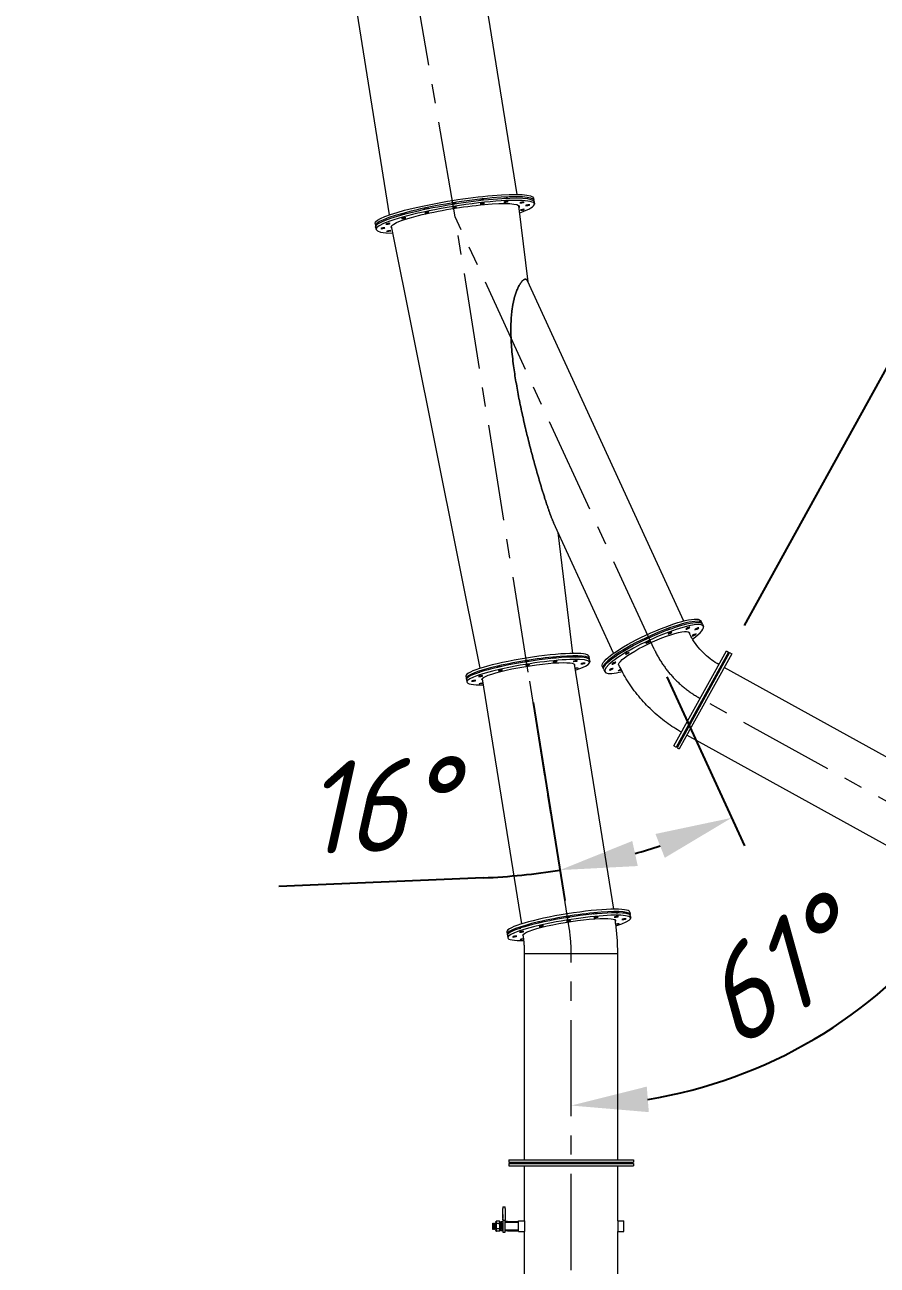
# Model space of a CAD drawing. Header units: inches. Extents: x -350577 to -266477, y -437959 to -377535.
# Drawn here: x -330834 to -328062, y -397785 to -393753 of the extents above; entities that cross this region are included whole.
import ezdxf

# ---------------------------------------------------------------- set-up
doc = ezdxf.new("R2010")
doc.units = ezdxf.units.IN
doc.header["$MEASUREMENT"] = 0
doc.linetypes.add('CENTER', pattern=[2, 1.25, -0.25, 0.25, -0.25])
doc.layers.add('CENTER       (itatec)', color=4, linetype='CENTER', lineweight=9)
doc.layers.add('ORGINAL (itatec)', color=3, linetype='Continuous', lineweight=9)
doc.styles.add('Geniso', font='geniso.shx', dxfattribs={"oblique": 15})
doc.dimstyles.new('scale 1b100', dxfattribs={"dimscale": 100, "dimtxt": 3, "dimasz": 2.5, "dimexe": 1, "dimexo": 1, "dimgap": 1, "dimtad": 1, "dimdec": 0, "dimzin": 0, "dimdsep": 46, "dimtxsty": 'Geniso', "dimcen": 0, "dimclrd": 1, "dimclre": 1, "dimclrt": 7, "dimadec": 0, "dimazin": 0, "dimtfac": 1, "dimtdec": 0, "dimtmove": 0, "dimatfit": 3, "dimfxl": 0.75, "dimtolj": 1, "dimtzin": 0, "dimarcsym": 0})

# ---------------------------------------------------------------- blocks, each defined once
blk = doc.blocks.new('*D30')
at = {"layer": 'Defpoints', "color": 0, "transparency": 16777216}
for p in [(-322053.8, -381405.4), (-331896.3, -383693), (-322053.8, -395650.3)]:
    blk.add_point(p, dxfattribs=at)
at = {"layer": 'ORGINAL (itatec)', "color": 1, "lineweight": -2, "transparency": 16777216}
for p, q in [((-331896.3, -383593), (-331896.3, -381305.4)), ((-322053.8, -395550.3), (-322053.8, -381305.4)), ((-331646.3, -381405.4), (-322303.8, -381405.4))]:
    blk.add_line(p, q, dxfattribs=at)
at = {"layer": 'ORGINAL (itatec)', "color": 1, "transparency": 16777216}
for points in [[(-331646.3, -381363.7), (-331646.3, -381447.1), (-331896.3, -381405.4)], [(-322303.8, -381363.7), (-322303.8, -381447.1), (-322053.8, -381405.4)]]:
    blk.add_solid(points, dxfattribs=at)
at = {"layer": 'ORGINAL (itatec)', "color": 7, "transparency": 16777216, "insert": (-326975, -381155.3), "char_height": 300, "attachment_point": 5, "style": 'Geniso'}
blk.add_mtext('\\A1;9842', dxfattribs=at)
blk = doc.blocks.new('*D58')
at = {"layer": 'Defpoints', "color": 0, "transparency": 16777216}
for p in [(-328637.9, -395942.2), (-329057.2, -396772.1), (-328516, -397168.5), (-326033.5, -397379.7), (-329057.2, -398300.3)]:
    blk.add_point(p, dxfattribs=at)
at = {"layer": 'ORGINAL (itatec)', "color": 1, "lineweight": -2, "transparency": 16777216}
blk.add_arc((-329057.2, -395710.7), 1555, 279.2217, 321.8818, dxfattribs=at)
at = {"layer": 'ORGINAL (itatec)', "color": 1, "transparency": 16777216}
for points in [[(-327868.6, -396647.6), (-327799.2, -396693.6), (-327695.9, -396462.1)], [(-328804.7, -397287.1), (-328811.4, -397204.1), (-329057.2, -397265.7)]]:
    blk.add_solid(points, dxfattribs=at)
at = {"layer": 'ORGINAL (itatec)', "color": 7, "transparency": 16777216, "insert": (-328393.9, -396834.5), "char_height": 300, "attachment_point": 5, "rotation": 30.5518, "style": 'Geniso'}
blk.add_mtext('\\A1;61°', dxfattribs=at)
blk = doc.blocks.new('*D59')
at = {"layer": 'Defpoints', "color": 0, "transparency": 16777216}
for p in [(-329434.3, -394376.7), (-329434.3, -394376.7), (-328787.6, -395781.9), (-329196.9, -395857), (-328715.9, -396404)]:
    blk.add_point(p, dxfattribs=at)
at = {"layer": 'ORGINAL (itatec)', "color": 1, "lineweight": -2, "transparency": 16777216}
for p, q in [((-328745.8, -395872.7), (-328493.3, -396421.4)), ((-329181, -395955.8), (-329077.9, -396599.1)), ((-329342.4, -396525.5), (-330007.9, -396554))]:
    blk.add_line(p, q, dxfattribs=at)
for start, end in [(285.7742, 288.0473), (272.4469, 279.1105)]:
    blk.add_arc((-329434.3, -394376.7), 2150.8, start, end, dxfattribs=at)
at = {"layer": 'ORGINAL (itatec)', "color": 1, "transparency": 16777216}
for points in [[(-328783.1, -396382.9), (-328752.8, -396460.5), (-328535.2, -396330.6)], [(-328840.6, -396487.2), (-328858.6, -396405.8), (-329093.7, -396500.4)]]:
    blk.add_solid(points, dxfattribs=at)
at = {"layer": 'ORGINAL (itatec)', "color": 7, "transparency": 16777216, "insert": (-329685.8, -396290), "char_height": 300, "attachment_point": 5, "rotation": 2.4469, "style": 'Geniso'}
blk.add_mtext('\\A1;16°', dxfattribs=at)
blk = doc.blocks.new('*D60')
at = {"layer": 'Defpoints', "color": 0, "transparency": 16777216}
for p in [(-326033.5, -397379.7), (-329057.2, -398300.3), (-326033.5, -399010.5)]:
    blk.add_point(p, dxfattribs=at)
at = {"layer": 'ORGINAL (itatec)', "color": 1, "lineweight": -2, "transparency": 16777216}
for p, q in [((-326033.5, -397479.7), (-326033.5, -399110.5)), ((-329057.2, -398400.3), (-329057.2, -399110.5)), ((-328807.2, -399010.5), (-326283.5, -399010.5))]:
    blk.add_line(p, q, dxfattribs=at)
at = {"layer": 'ORGINAL (itatec)', "color": 1, "transparency": 16777216}
for points in [[(-328807.2, -398968.8), (-328807.2, -399052.2), (-329057.2, -399010.5)], [(-326283.5, -398968.8), (-326283.5, -399052.2), (-326033.5, -399010.5)]]:
    blk.add_solid(points, dxfattribs=at)
at = {"layer": 'ORGINAL (itatec)', "color": 7, "transparency": 16777216, "insert": (-327545.4, -398760.5), "char_height": 300, "attachment_point": 5, "style": 'Geniso'}
blk.add_mtext('\\A1;3024', dxfattribs=at)
blk = doc.blocks.new('*D63')
at = {"layer": 'Defpoints', "color": 0, "transparency": 16777216}
for p in [(-327838.5, -394518.9), (-328542.1, -395793.5), (-326584.2, -396874.1)]:
    blk.add_point(p, dxfattribs=at)
at = {"layer": 'ORGINAL (itatec)', "color": 1, "lineweight": -2, "transparency": 16777216}
for p, q in [((-328493.7, -395705.9), (-327790.2, -394431.3)), ((-326099.6, -395478.7), (-327619.7, -394639.7)), ((-326535.9, -396786.6), (-325832.4, -395511.9))]:
    blk.add_line(p, q, dxfattribs=at)
at = {"layer": 'ORGINAL (itatec)', "color": 1, "transparency": 16777216}
for points in [[(-327599.5, -394603.2), (-327639.8, -394676.1), (-327838.5, -394518.9)], [(-326079.4, -395442.2), (-326119.7, -395515.2), (-325880.7, -395599.5)]]:
    blk.add_solid(points, dxfattribs=at)
at = {"layer": 'ORGINAL (itatec)', "color": 7, "transparency": 16777216, "insert": (-326738.8, -394840.3), "char_height": 300, "attachment_point": 5, "rotation": 331.1036, "style": 'Geniso'}
blk.add_mtext('\\A1;2236', dxfattribs=at)

msp = doc.modelspace()

# ---------------------------------------------------------------- linework, layer by layer
at = {"layer": 'CENTER       (itatec)', "ltscale": 250}
for points in [[(-329057.2, -398300.3), (-329057.2, -396772.1, 0.037719), (-329063.6, -396688.3), (-329196.9, -395857), (-329434.3, -394376.7), (-330598.3, -387705.3)], [(-326033.5, -397379.7), (-328637.9, -395942.2, -0.158858), (-328787.6, -395781.9), (-329434.3, -394376.7)]]:
    msp.add_lwpolyline(points, format="xyb", dxfattribs=at)
at = {"layer": 'ORGINAL (itatec)', "extrusion": (0, 1, 0)}
for p, q in [((-329647.9, -394370.5), (-330282.9, -390410.8)), ((-329233.2, -394304), (-329810.6, -390703.9)), ((-329197.6, -394588.8), (-329227.4, -394340.8)), ((-329179.7, -394315.8), (-329178.4, -394323.7)), ((-329177.8, -394327.6), (-329176.6, -394335.4)), ((-329695.1, -394398.5), (-329693.9, -394406.3)), ((-329693.2, -394410.2), (-329692, -394418.1)), ((-329353.2, -395844.5), (-329642, -394407.3)), ((-328691.4, -395690.8), (-329199.4, -394584.9)), ((-328919.4, -395795.6), (-329114.5, -395370.9)), ((-329052.3, -395796.2), (-329099.6, -395403.4)), ((-328635.5, -395690.3), (-328632.2, -395697.5)), ((-328630.5, -395701.1), (-328627.3, -395708.2)), ((-328552.6, -395787.7), (-328545.6, -395791.6)), ((-329047.6, -395830.8), (-328919.9, -396627.5)), ((-329000.1, -395805.4), (-328998.8, -395813.2)), ((-328998.2, -395817.1), (-328996.9, -395825)), ((-328542.1, -395793.5), (-328535.1, -395797.4)), ((-329400, -395869.5), (-329398.7, -395877.3)), ((-328956.2, -395837.7), (-328953, -395844.8)), ((-328951.3, -395848.4), (-328948, -395855.6)), ((-326615.9, -396914.9), (-328559.7, -395842)), ((-329398.1, -395881.3), (-329396.8, -395889.1)), ((-329346.8, -395878.8), (-329219.1, -396675.5)), ((-326737.2, -397134.7), (-328681, -396061.8)), ((-328723.2, -396096.7), (-328716.1, -396100.6)), ((-328712.6, -396102.5), (-328705.6, -396106.4)), ((-328866.8, -396636.7), (-328865.5, -396644.5)), ((-328864.9, -396648.4), (-328863.6, -396656.3)), ((-329266.7, -396700.8), (-329265.4, -396708.6)), ((-329264.8, -396712.6), (-329263.5, -396720.4)), ((-328905.7, -396772.1), (-329208.7, -396772.1)), ((-328905.7, -396772.1), (-329208.7, -396772.1)), ((-329208.7, -397441.8), (-329208.7, -396772.1)), ((-328905.7, -397441.8), (-328905.7, -396772.1)), ((-329259.7, -397441.8), (-328854.7, -397441.8)), ((-329259.7, -397441.8), (-329259.7, -397449.8)), ((-328854.7, -397441.8), (-328854.7, -397449.8)), ((-329259.7, -397449.8), (-328854.7, -397449.8)), ((-329259.7, -397453.8), (-328854.7, -397453.8)), ((-329259.7, -397453.8), (-329259.7, -397461.8)), ((-329259.7, -397461.8), (-328854.7, -397461.8)), ((-329208.7, -397640.3), (-329208.7, -397461.8)), ((-328905.7, -397640.3), (-328905.7, -397461.8)), ((-328854.7, -397453.8), (-328854.7, -397461.8)), ((-329279.5, -397594.8), (-329279.5, -397599.8)), ((-329279.5, -397594.8), (-329271.5, -397594.8)), ((-329279.5, -397632.8), (-329279.5, -397599.8)), ((-329271.5, -397599.8), (-329271.5, -397594.8)), ((-329271.5, -397599.8), (-329271.5, -397632.8)), ((-329302.1, -397645.2), (-329302.1, -397670.4)), ((-329301.5, -397642.7), (-329301.5, -397642.4)), ((-329301.5, -397642.4), (-329301.5, -397642.7)), ((-329301.5, -397642.4), (-329301.5, -397642.4)), ((-329301.5, -397642.7), (-329301.5, -397642.7)), ((-329300.6, -397641.1), (-329300.6, -397641.1)), ((-329290.7, -397641.1), (-329300.6, -397641.1)), ((-329290.7, -397641.1), (-329290.7, -397641.1)), ((-329289.2, -397670.4), (-329289.2, -397645.2)), ((-329284.5, -397648.4), (-329284.5, -397642.8)), ((-329284.5, -397642.8), (-329279.8, -397642.8)), ((-329279.5, -397612.8), (-329279.8, -397612.8)), ((-329279.8, -397617.8), (-329279.8, -397612.8)), ((-329279.5, -397617.8), (-329279.8, -397617.8)), ((-329279.5, -397618.7), (-329279.8, -397618.7)), ((-329279.8, -397620.3), (-329279.8, -397618.7)), ((-329279.8, -397620.3), (-329279.8, -397625.1)), ((-329279.5, -397620.3), (-329279.8, -397620.3)), ((-329279.8, -397625.1), (-329279.8, -397629.2)), ((-329279.5, -397625.1), (-329279.8, -397625.1)), ((-329279.8, -397629.2), (-329279.8, -397629.3)), ((-329279.8, -397629.3), (-329279.8, -397631)), ((-329279.5, -397629.3), (-329279.8, -397629.3)), ((-329279.5, -397631), (-329279.8, -397631)), ((-329279.8, -397631), (-329279.8, -397631.1)), ((-329279.5, -397631.1), (-329279.8, -397631.1)), ((-329279.5, -397635.1), (-329279.8, -397635.1)), ((-329279.8, -397637.3), (-329279.8, -397635.1)), ((-329279.8, -397637.3), (-329279.8, -397640.5)), ((-329279.5, -397637.3), (-329279.8, -397637.3)), ((-329279.8, -397640.5), (-329279.8, -397641.1)), ((-329279.5, -397640.5), (-329279.8, -397640.5)), ((-329279.8, -397641.1), (-329279.8, -397643.4)), ((-329279.5, -397641.1), (-329279.8, -397641.1)), ((-329279.8, -397644.1), (-329279.8, -397643.4)), ((-329279.5, -397644.1), (-329279.8, -397644.1)), ((-329279.5, -397632.8), (-329279.5, -397637.8)), ((-329279.5, -397637.8), (-329279.5, -397677.8)), ((-329279.5, -397637.8), (-329271.5, -397637.8)), ((-329279.5, -397644.1), (-329279.5, -397648.3)), ((-329271.5, -397632.8), (-329271.5, -397637.8)), ((-329271.5, -397677.8), (-329271.5, -397637.8)), ((-329264.1, -397642.8), (-329271.5, -397642.8)), ((-329228.7, -397645.3), (-329271.5, -397645.3)), ((-329264.1, -397642.8), (-329228.7, -397642.8)), ((-329228.7, -397675.3), (-329228.7, -397640.3)), ((-329228.7, -397640.3), (-329208.7, -397640.3)), ((-329208.7, -397640.4), (-329208.7, -397675.2)), ((-328905.7, -397640.3), (-328885.7, -397640.3)), ((-328905.7, -397640.4), (-328905.7, -397675.2)), ((-328885.7, -397675.3), (-328885.7, -397640.3)), ((-329313.2, -397648.6), (-329312.4, -397647.8)), ((-329313.2, -397648.6), (-329313.2, -397667)), ((-329313.2, -397667), (-329312.4, -397667.8)), ((-329312.4, -397647.8), (-329312.4, -397667.8)), ((-329311.7, -397647.8), (-329312.4, -397647.8)), ((-329311.7, -397667.8), (-329312.4, -397667.8)), ((-329311.7, -397647.8), (-329311.7, -397667.8)), ((-329310.9, -397648.6), (-329311.7, -397647.8)), ((-329310.9, -397667), (-329311.7, -397667.8)), ((-329310.9, -397667), (-329310.9, -397648.6)), ((-329310.1, -397648.6), (-329310.9, -397648.6)), ((-329310.1, -397667), (-329310.9, -397667)), ((-329310.1, -397648.6), (-329309.3, -397647.8)), ((-329310.1, -397648.6), (-329310.1, -397667)), ((-329310.1, -397667), (-329309.3, -397667.8)), ((-329309.3, -397647.8), (-329309.3, -397667.8)), ((-329308.5, -397647.8), (-329309.3, -397647.8)), ((-329308.5, -397667.8), (-329309.3, -397667.8)), ((-329308.5, -397647.8), (-329308.5, -397667.8)), ((-329307.7, -397648.6), (-329308.5, -397647.8)), ((-329307.7, -397667), (-329308.5, -397667.8)), ((-329307.7, -397667), (-329307.7, -397648.6)), ((-329306.9, -397648.6), (-329307.7, -397648.6)), ((-329306.9, -397667), (-329307.7, -397667)), ((-329306.9, -397648.6), (-329306.1, -397647.8)), ((-329306.9, -397648.6), (-329306.9, -397667)), ((-329306.9, -397667), (-329306.1, -397667.8)), ((-329306.1, -397647.8), (-329306.1, -397667.8)), ((-329305.3, -397647.8), (-329306.1, -397647.8)), ((-329305.3, -397667.8), (-329306.1, -397667.8)), ((-329305.3, -397647.8), (-329305.3, -397667.8)), ((-329304.5, -397648.6), (-329305.3, -397647.8)), ((-329304.5, -397667), (-329305.3, -397667.8)), ((-329304.5, -397667), (-329304.5, -397648.6)), ((-329303.7, -397648.6), (-329304.5, -397648.6)), ((-329303.7, -397667), (-329304.5, -397667)), ((-329303.7, -397648.6), (-329302.9, -397647.8)), ((-329303.7, -397648.6), (-329303.7, -397667)), ((-329303.7, -397667), (-329302.9, -397667.8)), ((-329302.9, -397647.8), (-329302.9, -397667.8)), ((-329302.1, -397647.8), (-329302.9, -397647.8)), ((-329302.1, -397667.8), (-329302.9, -397667.8)), ((-329302.1, -397647.8), (-329302.1, -397667.8)), ((-329302.1, -397647.9), (-329302.1, -397647.8)), ((-329302.1, -397667.7), (-329302.1, -397667.8)), ((-329301.5, -397652.7), (-329301.5, -397647.8)), ((-329301.5, -397647.8), (-329301.5, -397647.8)), ((-329301.5, -397647.8), (-329301.5, -397652.7)), ((-329301.5, -397652.7), (-329301.5, -397652.7)), ((-329301.5, -397667.8), (-329301.5, -397662.9)), ((-329301.5, -397662.9), (-329301.5, -397662.9)), ((-329301.5, -397662.9), (-329301.5, -397667.8)), ((-329301.5, -397667.8), (-329301.5, -397667.8)), ((-329301.5, -397673.2), (-329301.5, -397672.9)), ((-329301.5, -397672.9), (-329301.5, -397672.9)), ((-329301.5, -397672.9), (-329301.5, -397673.2)), ((-329301.5, -397673.2), (-329301.5, -397673.2)), ((-329300.6, -397649.4), (-329300.6, -397649.4)), ((-329300.6, -397649.4), (-329300.6, -397649.4)), ((-329290.7, -397649.4), (-329300.6, -397649.4)), ((-329300.6, -397666.2), (-329300.6, -397666.2)), ((-329300.6, -397666.2), (-329300.6, -397666.2)), ((-329290.7, -397666.2), (-329300.6, -397666.2)), ((-329300.6, -397674.5), (-329300.6, -397674.5)), ((-329290.7, -397674.5), (-329300.6, -397674.5)), ((-329290.7, -397649.4), (-329290.7, -397649.4)), ((-329290.7, -397649.4), (-329290.7, -397649.4)), ((-329290.7, -397666.2), (-329290.7, -397666.2)), ((-329290.7, -397666.2), (-329290.7, -397666.2)), ((-329290.7, -397674.5), (-329290.7, -397674.5)), ((-329288.7, -397648.6), (-329289.2, -397648)), ((-329288.7, -397667), (-329289.2, -397667.6)), ((-329288.7, -397667), (-329288.7, -397648.6)), ((-329287.9, -397648.6), (-329288.7, -397648.6)), ((-329287.9, -397667), (-329288.7, -397667)), ((-329287.9, -397648.6), (-329287.1, -397647.8)), ((-329287.9, -397648.6), (-329287.9, -397667)), ((-329287.9, -397667), (-329287.1, -397667.8)), ((-329287.1, -397647.8), (-329287.1, -397667.8)), ((-329286.3, -397647.8), (-329287.1, -397647.8)), ((-329286.3, -397667.8), (-329287.1, -397667.8)), ((-329286.3, -397647.8), (-329286.3, -397667.8)), ((-329285.5, -397648.6), (-329286.3, -397647.8)), ((-329285.5, -397667), (-329286.3, -397667.8)), ((-329285.5, -397667), (-329285.5, -397648.6)), ((-329284.7, -397648.6), (-329285.5, -397648.6)), ((-329284.7, -397667), (-329285.5, -397667)), ((-329284.7, -397648.6), (-329283.9, -397647.8)), ((-329284.7, -397648.6), (-329284.7, -397667)), ((-329284.7, -397667), (-329283.9, -397667.8)), ((-329284.5, -397672.8), (-329284.5, -397667.2)), ((-329279.5, -397672.8), (-329284.5, -397672.8)), ((-329283.9, -397647.8), (-329283.9, -397667.8)), ((-329283.1, -397647.8), (-329283.9, -397647.8)), ((-329283.1, -397667.8), (-329283.9, -397667.8)), ((-329283.1, -397647.8), (-329283.1, -397667.8)), ((-329282.3, -397648.6), (-329283.1, -397647.8)), ((-329282.3, -397667), (-329283.1, -397667.8)), ((-329282.3, -397667), (-329282.3, -397648.6)), ((-329281.5, -397648.6), (-329282.3, -397648.6)), ((-329281.5, -397667), (-329282.3, -397667)), ((-329281.5, -397648.6), (-329280.7, -397647.8)), ((-329281.5, -397648.6), (-329281.5, -397667)), ((-329281.5, -397667), (-329280.7, -397667.8)), ((-329280.7, -397647.8), (-329280.7, -397667.8)), ((-329280, -397647.8), (-329280.7, -397647.8)), ((-329280, -397667.8), (-329280.7, -397667.8)), ((-329280, -397647.8), (-329280, -397667.8)), ((-329279.5, -397648.3), (-329280, -397647.8)), ((-329279.5, -397667.3), (-329280, -397667.8)), ((-329279.5, -397667.3), (-329279.5, -397672.8)), ((-329279.5, -397672.8), (-329279.5, -397672.8)), ((-329279.5, -397677.8), (-329271.5, -397677.8)), ((-329228.7, -397670.3), (-329271.5, -397670.3)), ((-329264.1, -397672.8), (-329271.5, -397672.8)), ((-329264.1, -397672.8), (-329228.7, -397672.8)), ((-329228.7, -397675.3), (-329208.7, -397675.3)), ((-329208.7, -397853.8), (-329208.7, -397675.3)), ((-328905.7, -397853.8), (-328905.7, -397675.3)), ((-328905.7, -397675.3), (-328885.7, -397675.3))]:
    msp.add_line(p, q, dxfattribs=at)
at = {"layer": 'ORGINAL (itatec)'}
for p, q in [((-328723.2, -396096.7), (-328552.6, -395787.7)), ((-328545.6, -395791.6), (-328716.1, -396100.6)), ((-328542.1, -395793.5), (-328712.6, -396102.5)), ((-328535.1, -395797.4), (-328705.6, -396106.4))]:
    msp.add_line(p, q, dxfattribs=at)
at = {"layer": 'ORGINAL (itatec)', "extrusion": (0, 0, -1)}
for centre, start, end in [((329295.3, -397645.2), 0, 24.2411), ((329295.3, -397645.2), 24.2411, 37.8907), ((329296, -397645.2), 142.1093, 180), ((329295.3, -397670.4), 335.7589, 0), ((329295.3, -397670.4), 322.1093, 335.7589), ((329296, -397670.4), 180, 217.8907)]:
    msp.add_arc(centre, 6.82, start, end, dxfattribs=at)
for centre, major_axis, ratio, start_param, end_param in [((-329437.4, -394357.2), (-257.7, -41.3), 0.129848, 0, 3.141593), ((-329435.5, -394368.9), (-257.7, -41.3), 0.129848, 0, 3.141593), ((-329434.3, -394376.7), (-208.3, -33.4), 0.129848, -0.109833, 3.151982), ((-329438.6, -394334), (-6.91, -1.11), 0.129848, -3.131203, 3.151982), ((-329348.3, -394322), (-6.91, -1.11), 0.129848, -0.642514, 3.151982), ((-329346.4, -394333.8), (-6.91, -1.11), 0.129848, -3.131203, 3.151982), ((-329348.3, -394322), (6.91, 1.11), 0.129848, 0.010389, 1.358867), ((-329271.3, -394316.6), (6.91, 1.11), 0.129848, -2.412589, 0.010389), ((-329269.5, -394328.4), (-6.91, -1.11), 0.129848, -3.131203, 3.151982), ((-329271.3, -394316.6), (6.91, 1.11), 0.129848, 0.010389, 0.695025), ((-329217.6, -394330.3), (-6.91, -1.11), 0.129848, -3.131203, 3.151982), ((-329198.7, -394339.3), (-6.91, -1.11), 0.129848, -3.131203, 3.151982), ((-329604.4, -394369.6), (-6.91, -1.11), 0.129848, -0.734681, 2.49009), ((-329602.5, -394381.3), (-6.91, -1.11), 0.129848, -3.131203, 3.151982), ((-329528.5, -394350.7), (-6.91, -1.11), 0.129848, -1.399197, 3.151982), ((-329526.7, -394362.5), (-6.91, -1.11), 0.129848, -3.131203, 3.151982), ((-329528.5, -394350.7), (6.91, 1.11), 0.129848, 0.010389, 0.719933), ((-329436.7, -394345.8), (-6.91, -1.11), 0.129848, -3.131203, 3.151982), ((-329434.3, -394376.7), (208.3, 33.4), 0.129848, 0.010389, 0.109833), ((-329215.7, -394354), (-6.91, -1.11), 0.129848, -3.131203, 3.151982), ((-329669.8, -394414.2), (-6.91, -1.11), 0.129848, -3.131203, 3.151982), ((-329652.8, -394399.5), (-6.91, -1.11), 0.129848, -3.131203, 3.151982), ((-329650.9, -394423.2), (-6.91, -1.11), 0.129848, -3.131203, 3.151982), ((-328795.8, -395764), (-160.4, -73.7), 0.184365, 0, 3.080414), ((-328790.9, -395774.7), (-160.4, -73.7), 0.184365, 0, 3.080414), ((-328677.5, -395714), (-6.36, -2.92), 0.184365, -3.202771, 3.080414), ((-328795.8, -395764), (160.4, 73.7), 0.184365, -0.061179, 0), ((-328790.9, -395774.7), (160.4, 73.7), 0.184365, -0.061179, 0), ((-328787.6, -395781.9), (-115, -52.8), 0.184365, -0.128957, 3.080414), ((-328812.9, -395749.3), (-6.36, -2.92), 0.184365, 0.100477, 2.933635), ((-328740.7, -395719.4), (6.36, 2.92), 0.184365, -2.284598, -0.061179), ((-328735.8, -395730.1), (-6.36, -2.92), 0.184365, -3.202771, 3.080414), ((-328740.7, -395719.4), (6.36, 2.92), 0.184365, -0.061179, -0.041967), ((-328787.6, -395781.9), (115, 52.8), 0.184365, -0.061179, 0.119382), ((-328657.1, -395735.9), (-6.36, -2.92), 0.184365, -3.202771, 3.080414), ((-328648.7, -395716.1), (-6.36, -2.92), 0.184365, -3.202771, 3.080414), ((-328879.7, -395785.1), (-6.36, -2.92), 0.184365, 0.132168, 1.976705), ((-328874.8, -395795.9), (-6.36, -2.92), 0.184365, -3.202771, 3.080414), ((-328808, -395760.1), (-6.36, -2.92), 0.184365, -3.202771, 3.080414), ((-329196.9, -395857), (-150.6, -24.1), 0.129848, 0.010389, 3.256175), ((-329200.6, -395821.9), (-6.91, -1.11), 0.129848, -3.131203, 3.151982), ((-329198.7, -395833.6), (-6.91, -1.11), 0.129848, -3.131203, 3.151982), ((-329111.5, -395810.9), (-6.91, -1.11), 0.129848, -0.230031, 3.151982), ((-329109.6, -395822.7), (-6.91, -1.11), 0.129848, -3.131203, 3.151982), ((-329111.5, -395810.9), (6.91, 1.11), 0.129848, 0.010389, 1.147571), ((-329043.9, -395820.9), (-6.91, -1.11), 0.129848, -3.131203, 3.151982), ((-329045.7, -395809.1), (6.91, 1.11), 0.129848, -1.279334, -0.018332), ((-329019.1, -395828.8), (-6.91, -1.11), 0.129848, -3.131203, 3.151982), ((-328918.2, -395827.9), (-6.36, -2.92), 0.184365, -3.202771, 3.080414), ((-329353.6, -395858.1), (-6.91, -1.11), 0.129848, -0.078894, 1.414177), ((-329351.7, -395869.8), (-6.91, -1.11), 0.129848, -3.131203, 3.151982), ((-329289.2, -395839.2), (-6.91, -1.11), 0.129848, -1.180573, 3.151982), ((-329287.4, -395850.9), (-6.91, -1.11), 0.129848, -3.131203, 3.151982), ((-329289.2, -395839.2), (6.91, 1.11), 0.129848, 0.010389, 0.299068), ((-329042, -395844.2), (6.91, 1.11), 0.129848, -2.084714, 0.010389), ((-329042, -395844.2), (6.91, 1.11), 0.129848, 0.010389, 2.084714), ((-328926.6, -395847.6), (-6.36, -2.92), 0.184365, -3.202771, 3.080414), ((-328897.8, -395849.7), (-6.36, -2.92), 0.184365, -2.071674, 2.056526), ((-329374.6, -395885.3), (-6.91, -1.11), 0.129848, -3.131203, 3.151982), ((-329349.9, -395893.2), (-6.91, -1.11), 0.129848, -2.432171, 2.432171), ((-329196.9, -395857), (-150.6, -24.1), 0.129848, -0.114582, 0.010389), ((-328912.4, -396640.4), (6.91, 1.11), 0.129848, -1.279334, -0.018332), ((-329063.6, -396688.3), (-150.6, -24.1), 0.129848, 0.010389, 3.257778), ((-329155.9, -396670.5), (-6.91, -1.11), 0.129848, -1.180573, 3.151982), ((-329155.9, -396670.5), (6.91, 1.11), 0.129848, 0.010389, 0.299068), ((-329067.3, -396653.2), (-6.91, -1.11), 0.129848, -3.131203, 3.151982), ((-329065.4, -396665), (-6.91, -1.11), 0.129848, -3.131203, 3.151982), ((-328978.2, -396642.2), (-6.91, -1.11), 0.129848, -0.230031, 3.151982), ((-328976.3, -396654), (-6.91, -1.11), 0.129848, -3.131203, 3.151982), ((-328978.2, -396642.2), (6.91, 1.11), 0.129848, 0.010389, 1.147571), ((-328910.6, -396652.2), (-6.91, -1.11), 0.129848, -3.131203, 3.151982), ((-328908.7, -396675.5), (6.91, 1.11), 0.129848, -2.111687, 0.010389), ((-328908.7, -396675.5), (6.91, 1.11), 0.129848, 0.010389, 2.11759), ((-328885.8, -396660.1), (-6.91, -1.11), 0.129848, -3.131203, 3.151982), ((-329241.3, -396716.6), (-6.91, -1.11), 0.129848, -3.131203, 3.151982), ((-329220.3, -396689.4), (-6.91, -1.11), 0.129848, -0.078894, 1.414177), ((-329218.4, -396701.1), (-6.91, -1.11), 0.129848, -3.131203, 3.151982), ((-329063.6, -396688.3), (-150.6, -24.1), 0.129848, -0.111772, 0.010389), ((-329154.1, -396682.2), (-6.91, -1.11), 0.129848, -3.131203, 3.151982), ((-329216.6, -396724.5), (-6.91, -1.11), 0.129848, -2.363135, 2.373266)]:
    msp.add_ellipse(centre, major_axis=major_axis, ratio=ratio, start_param=start_param, end_param=end_param, dxfattribs=at)
at = {"layer": 'ORGINAL (itatec)'}
for centre, major_axis, ratio, start_param, end_param in [((-329434.3, -394376.7), (257.7, 41.3), 0.129848, -0.010389, 3.783504), ((-329436.1, -394365), (257.7, 41.3), 0.129848, -0.010389, 3.20014), ((-329434.3, -394376.7), (257.7, 41.3), 0.129848, -0.641912, -0.010389), ((-329436.1, -394365), (257.7, 41.3), 0.129848, -0.058548, -0.010389), ((-328792.6, -395771.2), (160.4, 73.7), 0.184365, 0.061179, 3.202038), ((-328787.6, -395781.9), (160.4, 73.7), 0.184365, 0.061179, 3.927518), ((-328787.6, -395781.9), (160.4, 73.7), 0.184365, -0.767223, 0.061179), ((-328792.6, -395771.2), (160.4, 73.7), 0.184365, -0.060445, 0.061179), ((-329200, -395837.4), (199.9, 32.1), 0.129848, 0, 3.131203), ((-329198.8, -395845.3), (199.9, 32.1), 0.129848, -0.07549, 3.131203), ((-329198.1, -395849.2), (199.9, 32.1), 0.129848, 0, 3.131203), ((-329196.9, -395857), (199.9, 32.1), 0.129848, -0.72553, 3.131203), ((-329200, -395837.4), (-199.9, -32.1), 0.129848, -0.010389, 0), ((-329198.8, -395845.3), (-199.9, -32.1), 0.129848, -0.010389, 0.07549), ((-329198.1, -395849.2), (-199.9, -32.1), 0.129848, -0.010389, 0), ((-329196.9, -395857), (-199.9, -32.1), 0.129848, -0.010389, 0.72553), ((-329066.7, -396668.7), (199.9, 32.1), 0.129848, 0, 3.131203), ((-329065.5, -396676.6), (199.9, 32.1), 0.129848, -0.07549, 3.131203), ((-329064.8, -396680.5), (199.9, 32.1), 0.129848, 0, 3.131203), ((-329063.6, -396688.3), (199.9, 32.1), 0.129848, -0.727983, 3.131203), ((-329066.7, -396668.7), (-199.9, -32.1), 0.129848, -0.010389, 0), ((-329065.5, -396676.6), (-199.9, -32.1), 0.129848, -0.010389, 0.07549), ((-329064.8, -396680.5), (-199.9, -32.1), 0.129848, -0.010389, 0), ((-329063.6, -396688.3), (-199.9, -32.1), 0.129848, -0.010389, 0.721241)]:
    msp.add_ellipse(centre, major_axis=major_axis, ratio=ratio, start_param=start_param, end_param=end_param, dxfattribs=at)
for points, knots in [([(-329114.5, -395370.9), (-329114.7, -395370.4), (-329115, -395369.9), (-329115.7, -395368.2), (-329116.3, -395366.9), (-329117.4, -395364.3), (-329118, -395363), (-329119.7, -395358.8), (-329120.8, -395356), (-329123.1, -395350.1), (-329124.2, -395347), (-329126.5, -395340.8), (-329127.6, -395337.7), (-329129.9, -395331.3), (-329131, -395328.1), (-329133.2, -395321.6), (-329134.3, -395318.4), (-329137.6, -395308.8), (-329139.6, -395302.4), (-329142.9, -395292.3), (-329144.2, -395288.2), (-329146.8, -395279.9), (-329148.1, -395275.7), (-329152, -395263.2), (-329154.6, -395254.7), (-329159.7, -395237.5), (-329162.3, -395228.9), (-329167.3, -395211.4), (-329169.9, -395202.5), (-329174.8, -395184.7), (-329177.3, -395175.8), (-329182.2, -395157.7), (-329184.6, -395148.7), (-329191.8, -395121.4), (-329196.5, -395103), (-329205.5, -395066.2), (-329209.8, -395047.7), (-329218.1, -395010.9), (-329222, -394992.5), (-329229.3, -394956.2), (-329232.6, -394938.1), (-329238.7, -394902.6), (-329241.5, -394885.1), (-329245.1, -394858.5), (-329246.3, -394848.8), (-329248.6, -394829), (-329249.6, -394818.9), (-329251.3, -394798.7), (-329252, -394788.4), (-329253, -394768), (-329253.3, -394757.8), (-329253.5, -394737.5), (-329253.3, -394727.5), (-329252.7, -394712.6), (-329252.4, -394707.7), (-329251.7, -394698), (-329251.2, -394693.2), (-329250.2, -394683.7), (-329249.6, -394679.1), (-329248.3, -394669.9), (-329247.5, -394665.3), (-329245.8, -394656.5), (-329244.9, -394652.1), (-329242.9, -394643.6), (-329241.9, -394639.4), (-329240, -394633.1), (-329239.3, -394630.8), (-329237.8, -394626.3), (-329237.1, -394624), (-329235.4, -394619.5), (-329234.6, -394617.3), (-329232.8, -394613), (-329231.9, -394610.9), (-329230, -394606.8), (-329229.1, -394604.9), (-329227.1, -394601.2), (-329226.2, -394599.4), (-329224.2, -394596.1), (-329223.2, -394594.6), (-329221.3, -394591.7), (-329220.3, -394590.4), (-329218.7, -394588.4), (-329218, -394587.5), (-329216.6, -394586), (-329215.8, -394585.2), (-329214.4, -394583.9), (-329213.7, -394583.2), (-329212.3, -394582.1), (-329211.6, -394581.7), (-329210.2, -394580.9), (-329209.6, -394580.5), (-329208.3, -394580), (-329207.7, -394579.8), (-329206.5, -394579.6), (-329205.9, -394579.6), (-329204.8, -394579.7), (-329204.3, -394579.8), (-329203.4, -394580.2), (-329202.9, -394580.4), (-329202, -394581.1), (-329201.6, -394581.5), (-329200.8, -394582.4), (-329200.4, -394583), (-329199.8, -394584), (-329199.6, -394584.4), (-329199.4, -394584.9)], [546.296803, 546.296803, 546.296803, 546.296803, 548.269859, 548.269859, 553.134857, 553.134857, 557.999855, 557.999855, 567.72985, 567.72985, 577.459845, 577.459845, 587.189841, 587.189841, 596.919836, 596.919836, 606.649832, 606.649832, 626.109823, 626.109823, 639.12697, 639.12697, 652.144116, 652.144116, 678.17841, 678.17841, 704.212704, 704.212704, 730.246998, 730.246998, 756.281292, 756.281292, 782.315586, 782.315586, 834.384173, 834.384173, 886.452761, 886.452761, 938.521349, 938.521349, 990.589936, 990.589936, 1042.658524, 1042.658524, 1071.5812, 1071.5812, 1100.503876, 1100.503876, 1129.426553, 1129.426553, 1158.349229, 1158.349229, 1187.271905, 1187.271905, 1201.733243, 1201.733243, 1216.194581, 1216.194581, 1230.655919, 1230.655919, 1245.117258, 1245.117258, 1259.578596, 1259.578596, 1274.039934, 1274.039934, 1282.19378, 1282.19378, 1290.347627, 1290.347627, 1298.501474, 1298.501474, 1306.65532, 1306.65532, 1314.809167, 1314.809167, 1322.963014, 1322.963014, 1331.11686, 1331.11686, 1339.270707, 1339.270707, 1345.279681, 1345.279681, 1351.288655, 1351.288655, 1357.297629, 1357.297629, 1363.306603, 1363.306603, 1369.315577, 1369.315577, 1375.324551, 1375.324551, 1381.333525, 1381.333525, 1387.342499, 1387.342499, 1393.351473, 1393.351473, 1399.360447, 1399.360447, 1405.369421, 1405.369421, 1409.003451, 1409.003451, 1409.003451, 1409.003451]), ([(-329199.4, -394584.9), (-329199.6, -394584.4), (-329199.8, -394584), (-329200.4, -394583), (-329200.8, -394582.4), (-329201.6, -394581.5), (-329202, -394581.1), (-329202.9, -394580.4), (-329203.4, -394580.2), (-329204.3, -394579.8), (-329204.8, -394579.7), (-329205.9, -394579.6), (-329206.5, -394579.6), (-329207.7, -394579.8), (-329208.3, -394580), (-329209.6, -394580.5), (-329210.2, -394580.9), (-329211.6, -394581.7), (-329212.3, -394582.1), (-329213.7, -394583.2), (-329214.4, -394583.9), (-329215.8, -394585.2), (-329216.6, -394586), (-329218, -394587.5), (-329218.7, -394588.4), (-329220.3, -394590.4), (-329221.3, -394591.7), (-329223.2, -394594.6), (-329224.2, -394596.1), (-329226.2, -394599.4), (-329227.1, -394601.2), (-329229.1, -394604.9), (-329230, -394606.8), (-329231.9, -394610.9), (-329232.8, -394613), (-329234.6, -394617.3), (-329235.4, -394619.5), (-329237.1, -394624), (-329237.8, -394626.3), (-329239.3, -394630.8), (-329240, -394633.1), (-329241.9, -394639.4), (-329242.9, -394643.6), (-329244.9, -394652.1), (-329245.8, -394656.5), (-329247.5, -394665.3), (-329248.3, -394669.9), (-329249.6, -394679.1), (-329250.2, -394683.7), (-329251.2, -394693.2), (-329251.7, -394698), (-329252.4, -394707.7), (-329252.7, -394712.6), (-329253.3, -394727.5), (-329253.5, -394737.5), (-329253.3, -394757.8), (-329253, -394768), (-329252, -394788.4), (-329251.3, -394798.7), (-329249.6, -394818.9), (-329248.6, -394829), (-329246.3, -394848.8), (-329245.1, -394858.5), (-329241.5, -394885.1), (-329238.7, -394902.6), (-329232.6, -394938.1), (-329229.3, -394956.2), (-329222, -394992.5), (-329218.1, -395010.9), (-329209.8, -395047.7), (-329205.5, -395066.2), (-329196.5, -395103), (-329191.8, -395121.4), (-329184.6, -395148.7), (-329182.2, -395157.7), (-329177.3, -395175.8), (-329174.8, -395184.7), (-329169.9, -395202.5), (-329167.3, -395211.4), (-329162.3, -395228.9), (-329159.7, -395237.5), (-329154.6, -395254.7), (-329152, -395263.2), (-329148.1, -395275.7), (-329146.8, -395279.9), (-329144.2, -395288.2), (-329142.9, -395292.3), (-329139.6, -395302.4), (-329137.6, -395308.8), (-329134.3, -395318.4), (-329133.2, -395321.6), (-329131, -395328.1), (-329129.9, -395331.3), (-329127.6, -395337.7), (-329126.5, -395340.8), (-329124.2, -395347), (-329123.1, -395350.1), (-329120.8, -395356), (-329119.7, -395358.8), (-329118, -395363), (-329117.4, -395364.3), (-329116.3, -395366.9), (-329115.7, -395368.2), (-329115, -395369.9), (-329114.7, -395370.4), (-329114.5, -395370.9)], [323.023023, 323.023023, 323.023023, 323.023023, 326.657053, 326.657053, 332.666027, 332.666027, 338.675001, 338.675001, 344.683975, 344.683975, 350.692949, 350.692949, 356.701923, 356.701923, 362.710897, 362.710897, 368.719871, 368.719871, 374.728845, 374.728845, 380.737819, 380.737819, 386.746793, 386.746793, 392.755767, 392.755767, 400.909614, 400.909614, 409.063461, 409.063461, 417.217307, 417.217307, 425.371154, 425.371154, 433.525001, 433.525001, 441.678847, 441.678847, 449.832694, 449.832694, 457.986541, 457.986541, 472.447879, 472.447879, 486.909217, 486.909217, 501.370555, 501.370555, 515.831893, 515.831893, 530.293231, 530.293231, 544.754569, 544.754569, 573.677246, 573.677246, 602.599922, 602.599922, 631.522598, 631.522598, 660.445274, 660.445274, 689.36795, 689.36795, 741.436538, 741.436538, 793.505126, 793.505126, 845.573713, 845.573713, 897.642301, 897.642301, 949.710889, 949.710889, 975.745183, 975.745183, 1001.779476, 1001.779476, 1027.81377, 1027.81377, 1053.848064, 1053.848064, 1079.882358, 1079.882358, 1092.899505, 1092.899505, 1105.916652, 1105.916652, 1125.376643, 1125.376643, 1135.106638, 1135.106638, 1144.836634, 1144.836634, 1154.566629, 1154.566629, 1164.296624, 1164.296624, 1174.02662, 1174.02662, 1178.891618, 1178.891618, 1183.756615, 1183.756615, 1185.729671, 1185.729671, 1185.729671, 1185.729671]), ([(-328577.2, -395832.3), (-328584.9, -395827.9), (-328592.4, -395823), (-328607.8, -395811.8), (-328615.6, -395805.3), (-328630.4, -395791.4), (-328637.3, -395784), (-328650.1, -395768.4), (-328655.9, -395760.3), (-328666.3, -395743.8), (-328670.8, -395735.4), (-328674.8, -395726.8)], [2.0724565, 2.0724565, 2.0724565, 2.0724565, 2.1870214, 2.1870214, 2.3187673, 2.3187673, 2.4505133, 2.4505133, 2.5822592, 2.5822592, 2.7094775, 2.7094775, 2.7094775, 2.7094775]), ([(-328698.5, -396052.1), (-328715.4, -396042.6), (-328731.8, -396032.1), (-328764.2, -396008.4), (-328780.2, -395995.1), (-328810.3, -395966.7), (-328824.5, -395951.5), (-328850.8, -395919.6), (-328862.9, -395902.7), (-328884.7, -395868), (-328894.4, -395850.1), (-328902.9, -395831.6)], [2.063747, 2.063747, 2.063747, 2.063747, 2.1870214, 2.1870214, 2.3187673, 2.3187673, 2.4505133, 2.4505133, 2.5822592, 2.5822592, 2.7118723, 2.7118723, 2.7118723, 2.7118723]), ([(-328905.7, -396772.1), (-328905.7, -396764.6), (-328905.9, -396757.1), (-328906.3, -396742.2), (-328906.7, -396734.7), (-328907.6, -396719.8), (-328908.2, -396712.3), (-328909.6, -396697.4), (-328910.5, -396690), (-328912.3, -396675.7), (-328913.3, -396668.9), (-328914.3, -396662.1)], [4.712389, 4.712389, 4.712389, 4.712389, 4.7534239, 4.7534239, 4.7944588, 4.7944588, 4.8354937, 4.8354937, 4.8765287, 4.8765287, 4.9144482, 4.9144482, 4.9144482, 4.9144482]), ([(-329208.7, -396772.1), (-329208.7, -396767.8), (-329208.8, -396763.5), (-329209.1, -396755), (-329209.3, -396750.7), (-329209.8, -396742.1), (-329210.2, -396737.9), (-329211, -396729.4), (-329211.4, -396725.2), (-329212.4, -396717.3), (-329213, -396713.7), (-329213.5, -396710.1)], [4.712389, 4.712389, 4.712389, 4.712389, 4.7534239, 4.7534239, 4.7944588, 4.7944588, 4.8354937, 4.8354937, 4.8765287, 4.8765287, 4.9120282, 4.9120282, 4.9120282, 4.9120282]), ([(-329301.5, -397642.7), (-329301.5, -397642.8), (-329301.5, -397642.9), (-329301.6, -397643.3), (-329301.7, -397643.7), (-329301.8, -397644.5), (-329301.8, -397644.9), (-329301.8, -397645.6), (-329301.8, -397646), (-329301.7, -397646.8), (-329301.6, -397647.2), (-329301.5, -397647.6), (-329301.5, -397647.7), (-329301.5, -397647.8)], [34.251004, 34.251004, 34.251004, 34.251004, 34.81835, 34.81835, 37.754399, 37.754399, 40.690448, 40.690448, 43.626497, 43.626497, 46.562546, 46.562546, 47.129892, 47.129892, 47.129892, 47.129892]), ([(-329300.6, -397641.1), (-329300.8, -397641.3), (-329301, -397641.5), (-329301.3, -397642.1), (-329301.4, -397642.4), (-329301.5, -397642.7)], [70.557899, 70.557899, 70.557899, 70.557899, 72.575316, 72.575316, 74.944102, 74.944102, 74.944102, 74.944102]), ([(-329289.8, -397642.7), (-329289.9, -397642.4), (-329290, -397642.1), (-329290.3, -397641.5), (-329290.5, -397641.3), (-329290.7, -397641.1)], [47.129892, 47.129892, 47.129892, 47.129892, 49.498595, 49.498595, 51.515941, 51.515941, 51.515941, 51.515941]), ([(-329289.8, -397647.8), (-329289.8, -397647.7), (-329289.8, -397647.6), (-329289.7, -397647.2), (-329289.6, -397646.8), (-329289.5, -397646), (-329289.5, -397645.6), (-329289.5, -397644.9), (-329289.5, -397644.5), (-329289.6, -397643.7), (-329289.7, -397643.3), (-329289.8, -397642.9), (-329289.8, -397642.8), (-329289.8, -397642.7)], [34.251004, 34.251004, 34.251004, 34.251004, 34.81835, 34.81835, 37.754399, 37.754399, 40.690448, 40.690448, 43.626497, 43.626497, 46.562546, 46.562546, 47.129892, 47.129892, 47.129892, 47.129892]), ([(-329301.5, -397652.7), (-329301.5, -397652.9), (-329301.5, -397653), (-329301.6, -397654), (-329301.7, -397654.8), (-329301.8, -397656.3), (-329301.8, -397657.1), (-329301.8, -397658.5), (-329301.8, -397659.3), (-329301.7, -397660.8), (-329301.6, -397661.6), (-329301.5, -397662.6), (-329301.5, -397662.7), (-329301.5, -397662.9)], [34.251004, 34.251004, 34.251004, 34.251004, 34.81835, 34.81835, 37.754399, 37.754399, 40.690448, 40.690448, 43.626497, 43.626497, 46.562546, 46.562546, 47.129892, 47.129892, 47.129892, 47.129892]), ([(-329301.5, -397667.8), (-329301.5, -397667.9), (-329301.5, -397668), (-329301.6, -397668.4), (-329301.7, -397668.8), (-329301.8, -397669.6), (-329301.8, -397670), (-329301.8, -397670.7), (-329301.8, -397671.1), (-329301.7, -397671.9), (-329301.6, -397672.3), (-329301.5, -397672.7), (-329301.5, -397672.8), (-329301.5, -397672.9)], [34.251004, 34.251004, 34.251004, 34.251004, 34.81835, 34.81835, 37.754399, 37.754399, 40.690448, 40.690448, 43.626497, 43.626497, 46.562546, 46.562546, 47.129892, 47.129892, 47.129892, 47.129892]), ([(-329301.5, -397647.8), (-329301.4, -397648.1), (-329301.3, -397648.4), (-329301, -397648.9), (-329300.8, -397649.2), (-329300.6, -397649.4)], [6.439672, 6.439672, 6.439672, 6.439672, 8.808459, 8.808459, 10.825875, 10.825875, 10.825875, 10.825875]), ([(-329300.6, -397649.4), (-329300.8, -397649.9), (-329301, -397650.4), (-329301.3, -397651.5), (-329301.4, -397652.1), (-329301.5, -397652.7)], [70.557899, 70.557899, 70.557899, 70.557899, 72.575316, 72.575316, 74.944102, 74.944102, 74.944102, 74.944102]), ([(-329301.5, -397662.9), (-329301.4, -397663.5), (-329301.3, -397664.1), (-329301, -397665.2), (-329300.8, -397665.7), (-329300.6, -397666.2)], [6.439672, 6.439672, 6.439672, 6.439672, 8.808459, 8.808459, 10.825875, 10.825875, 10.825875, 10.825875]), ([(-329300.6, -397666.2), (-329300.8, -397666.4), (-329301, -397666.7), (-329301.3, -397667.2), (-329301.4, -397667.5), (-329301.5, -397667.8)], [70.557899, 70.557899, 70.557899, 70.557899, 72.575316, 72.575316, 74.944102, 74.944102, 74.944102, 74.944102]), ([(-329301.5, -397672.9), (-329301.4, -397673.2), (-329301.3, -397673.5), (-329301, -397674.1), (-329300.8, -397674.3), (-329300.6, -397674.5)], [6.439672, 6.439672, 6.439672, 6.439672, 8.808459, 8.808459, 10.825875, 10.825875, 10.825875, 10.825875]), ([(-329290.7, -397649.4), (-329290.5, -397649.2), (-329290.3, -397648.9), (-329290, -397648.4), (-329289.9, -397648.1), (-329289.8, -397647.8)], [29.864955, 29.864955, 29.864955, 29.864955, 31.882301, 31.882301, 34.251004, 34.251004, 34.251004, 34.251004]), ([(-329289.8, -397652.7), (-329289.9, -397652.1), (-329290, -397651.5), (-329290.3, -397650.4), (-329290.5, -397649.9), (-329290.7, -397649.4)], [47.129892, 47.129892, 47.129892, 47.129892, 49.498595, 49.498595, 51.515941, 51.515941, 51.515941, 51.515941]), ([(-329290.7, -397666.2), (-329290.5, -397665.7), (-329290.3, -397665.2), (-329290, -397664.1), (-329289.9, -397663.5), (-329289.8, -397662.9)], [29.864955, 29.864955, 29.864955, 29.864955, 31.882301, 31.882301, 34.251004, 34.251004, 34.251004, 34.251004]), ([(-329289.8, -397667.8), (-329289.9, -397667.5), (-329290, -397667.2), (-329290.3, -397666.7), (-329290.5, -397666.4), (-329290.7, -397666.2)], [47.129892, 47.129892, 47.129892, 47.129892, 49.498595, 49.498595, 51.515941, 51.515941, 51.515941, 51.515941]), ([(-329290.7, -397674.5), (-329290.5, -397674.3), (-329290.3, -397674.1), (-329290, -397673.5), (-329289.9, -397673.2), (-329289.8, -397672.9)], [29.864955, 29.864955, 29.864955, 29.864955, 31.882301, 31.882301, 34.251004, 34.251004, 34.251004, 34.251004]), ([(-329289.8, -397662.9), (-329289.8, -397662.7), (-329289.8, -397662.6), (-329289.7, -397661.6), (-329289.6, -397660.8), (-329289.5, -397659.3), (-329289.5, -397658.5), (-329289.5, -397657.1), (-329289.5, -397656.3), (-329289.6, -397654.8), (-329289.7, -397654), (-329289.8, -397653), (-329289.8, -397652.9), (-329289.8, -397652.7)], [34.251004, 34.251004, 34.251004, 34.251004, 34.81835, 34.81835, 37.754399, 37.754399, 40.690448, 40.690448, 43.626497, 43.626497, 46.562546, 46.562546, 47.129892, 47.129892, 47.129892, 47.129892]), ([(-329289.8, -397672.9), (-329289.8, -397672.8), (-329289.8, -397672.7), (-329289.7, -397672.3), (-329289.6, -397671.9), (-329289.5, -397671.1), (-329289.5, -397670.7), (-329289.5, -397670), (-329289.5, -397669.6), (-329289.6, -397668.8), (-329289.7, -397668.4), (-329289.8, -397668), (-329289.8, -397667.9), (-329289.8, -397667.8)], [34.251004, 34.251004, 34.251004, 34.251004, 34.81835, 34.81835, 37.754399, 37.754399, 40.690448, 40.690448, 43.626497, 43.626497, 46.562546, 46.562546, 47.129892, 47.129892, 47.129892, 47.129892])]:
    msp.add_open_spline(points, degree=3, knots=knots, dxfattribs=at)

# ---------------------------------------------------------------- dimensions: what is measured, and where the dimension line sits
for base, p1, p2, picture, middle in [((-322053.8253, -381405.3919), (-331896.2537, -383692.9799), (-322053.8253, -395650.2992), '*D30', (-326975.0395, -381155.2899)), ((-326033.5, -399010.5), (-329057.2, -398300.3), (-326033.5, -397379.7), '*D60', (-327545.4, -398760.5))]:
    dim = msp.add_linear_dim(base=base, p1=p1, p2=p2, dimstyle='scale 1b100', dxfattribs=at)
    dim.commit()
    dim.dimension.update_dxf_attribs({"geometry": picture, "text_midpoint": middle})
for base, line1, line2, picture, middle in [((-328715.9, -396404), ((-328787.6, -395781.9), (-329434.3, -394376.7)), ((-329196.9, -395857), (-329434.3, -394376.7)), '*D59', (-329685.8, -396290)), ((-328516, -397168.5), ((-326033.5, -397379.7), (-328637.9, -395942.2)), ((-329057.2, -398300.3), (-329057.2, -396772.1)), '*D58', (-328393.9, -396834.5))]:
    dim = msp.add_angular_dim_2l(base=base, line1=line1, line2=line2, dimstyle='scale 1b100', dxfattribs=at)
    dim.commit()
    dim.dimension.update_dxf_attribs({"geometry": picture, "text_midpoint": middle})
dim = msp.add_aligned_dim(p1=(-326584.2, -396874.1), p2=(-328542.1, -395793.5), distance=-1455.9, dimstyle='scale 1b100', dxfattribs=at)
dim.commit()
dim.dimension.update_dxf_attribs({"geometry": '*D63', "text_midpoint": (-326738.8, -394840.3)})

doc.saveas('drawing.dxf')
